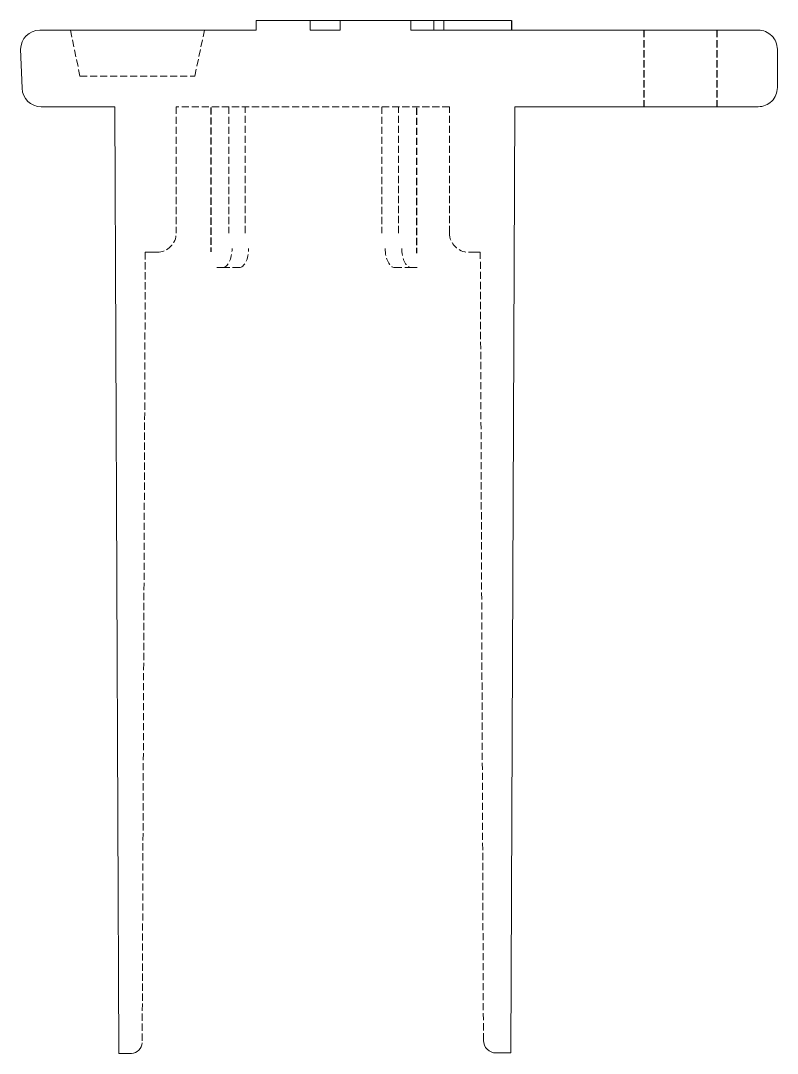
# Model space of a CAD drawing. Header units: millimetres. Extents: x 15.2 to 41.7, y -44.9 to -8.8.
import ezdxf

# ---------------------------------------------------------------- set-up
doc = ezdxf.new("R2010")
doc.units = ezdxf.units.MM
doc.linetypes.add('DASH', pattern=[0.35, 0.25, -0.1])
doc.layers.add('51', color=7, linetype='Continuous', true_color=0xffffff)

# ---------------------------------------------------------------- blocks, each defined once
blk = doc.blocks.new('防尘塞2')
at = {"linetype": 'DASH'}
for p, q in [((23.461, -2.188), (23.461, -4.863)), ((26.012, -2.188), (26.012, -4.863)), ((8.333, -4.885), (8.333, -9.935)), ((15.52, -4.898), (15.52, -9.974))]:
    blk.add_line(p, q, dxfattribs=at)
at = {"layer": '51', "color": 7, "linetype": 'Continuous', "lineweight": 18}
for p, q in [((9.911, -2.188), (9.911, -1.855)), ((9.911, -1.855), (11.803, -1.855)), ((12.847, -1.855), (11.803, -1.855)), ((11.803, -1.855), (11.803, -2.188)), ((12.847, -2.188), (12.847, -1.855)), ((15.317, -1.855), (12.847, -1.855)), ((16.125, -1.855), (15.317, -1.855)), ((15.317, -1.855), (15.317, -2.188)), ((16.469, -1.855), (16.125, -1.855)), ((16.125, -2.188), (16.125, -1.855)), ((18.83, -1.855), (16.469, -1.855)), ((16.469, -2.188), (16.469, -1.855)), ((2.353, -2.188), (3.424, -2.188)), ((8.106, -2.188), (3.424, -2.188)), ((8.106, -2.188), (9.911, -2.188)), ((11.803, -2.188), (12.847, -2.188)), ((15.317, -2.188), (22.795, -2.188)), ((1.732, -4.218), (1.685, -2.857)), ((6.45, -9.947), (6.04, -9.947)), ((17.744, -9.947), (17.334, -9.947)), ((5.552, -37.935), (5.113, -37.935)), ((18.812, -37.921), (18.294, -37.921))]:
    blk.add_line(p, q, dxfattribs=at)
at = {"layer": '51', "color": 7, "linetype": 'DASH', "lineweight": 18}
for p, q in [((3.424, -2.188), (3.758, -3.793)), ((7.771, -3.793), (8.106, -2.188)), ((3.758, -3.793), (7.771, -3.793)), ((7.118, -4.863), (7.118, -9.278)), ((16.665, -4.863), (7.118, -4.863)), ((8.953, -4.863), (8.953, -9.278)), ((9.532, -9.278), (9.532, -4.863)), ((14.304, -4.863), (14.304, -9.278)), ((14.883, -9.278), (14.883, -4.863)), ((16.665, -9.278), (16.665, -4.863)), ((6.04, -9.947), (5.931, -37.562)), ((17.853, -37.481), (17.744, -9.947)), ((8.536, -10.483), (8.736, -10.483)), ((15.536, -10.483), (15.335, -10.483))]:
    blk.add_line(p, q, dxfattribs=at)
at = {"layer": '51', "color": 7, "linetype": 'DASH', "lineweight": 13}
for p, q in [((8.739, -10.483), (9.318, -10.483)), ((14.753, -10.483), (15.333, -10.483))]:
    blk.add_line(p, q, dxfattribs=at)
at = {"layer": '51', "color": 7, "linetype": 'Continuous', "lineweight": 18}
for points in [[(18.812, -37.921), (18.946, -4.863), (22.771, -4.863), (25.447, -4.863), (27.453, -4.863, 0.414214), (28.122, -4.194), (28.122, -2.857, 0.414214), (27.453, -2.188), (25.447, -2.188), (22.771, -2.188)], [(5.113, -37.935), (4.979, -4.863), (2.401, -4.863, -0.404026), (1.732, -4.218)]]:
    blk.add_lwpolyline(points, format="xyb", dxfattribs=at)
for centre, radius, start, end in [((2.353, -2.857), 0.669, 90, 180), ((18.294, -37.48), 0.441, 180.0964, 270.0355), ((5.548, -37.552), 0.383, 270.5493, 358.4717)]:
    blk.add_arc(centre, radius, start, end, dxfattribs=at)
at = {"layer": '51', "color": 7, "linetype": 'DASH', "lineweight": 18}
for centre, radius, start, end in [((6.45, -9.278), 0.669, 270, 0), ((17.335, -9.277), 0.67, 180.0952, 269.9606)]:
    blk.add_arc(centre, radius, start, end, dxfattribs=at)
for centre, major_axis, start_param, end_param in [((8.736, -9.814), (0, -0.669), 0, 1.570796), ((9.316, -9.814), (0, 0.669), 3.141593, 4.712389), ((14.756, -9.814), (0, -0.669), 4.712389, 6.283185), ((15.335, -9.814), (0, 0.669), 1.570796, 3.141593)]:
    blk.add_ellipse(centre, major_axis=major_axis, ratio=0.5, start_param=start_param, end_param=end_param, dxfattribs=at)
blk = doc.blocks.new('防尘塞长')
blk.add_line((32.394, -8.788), (32.394, -9.12))
blk.add_blockref('防尘塞2', (13.564, -6.932))

msp = doc.modelspace()

# ---------------------------------------------------------------- block references
msp.add_blockref('防尘塞长', (0, 0))

doc.saveas('drawing.dxf')
